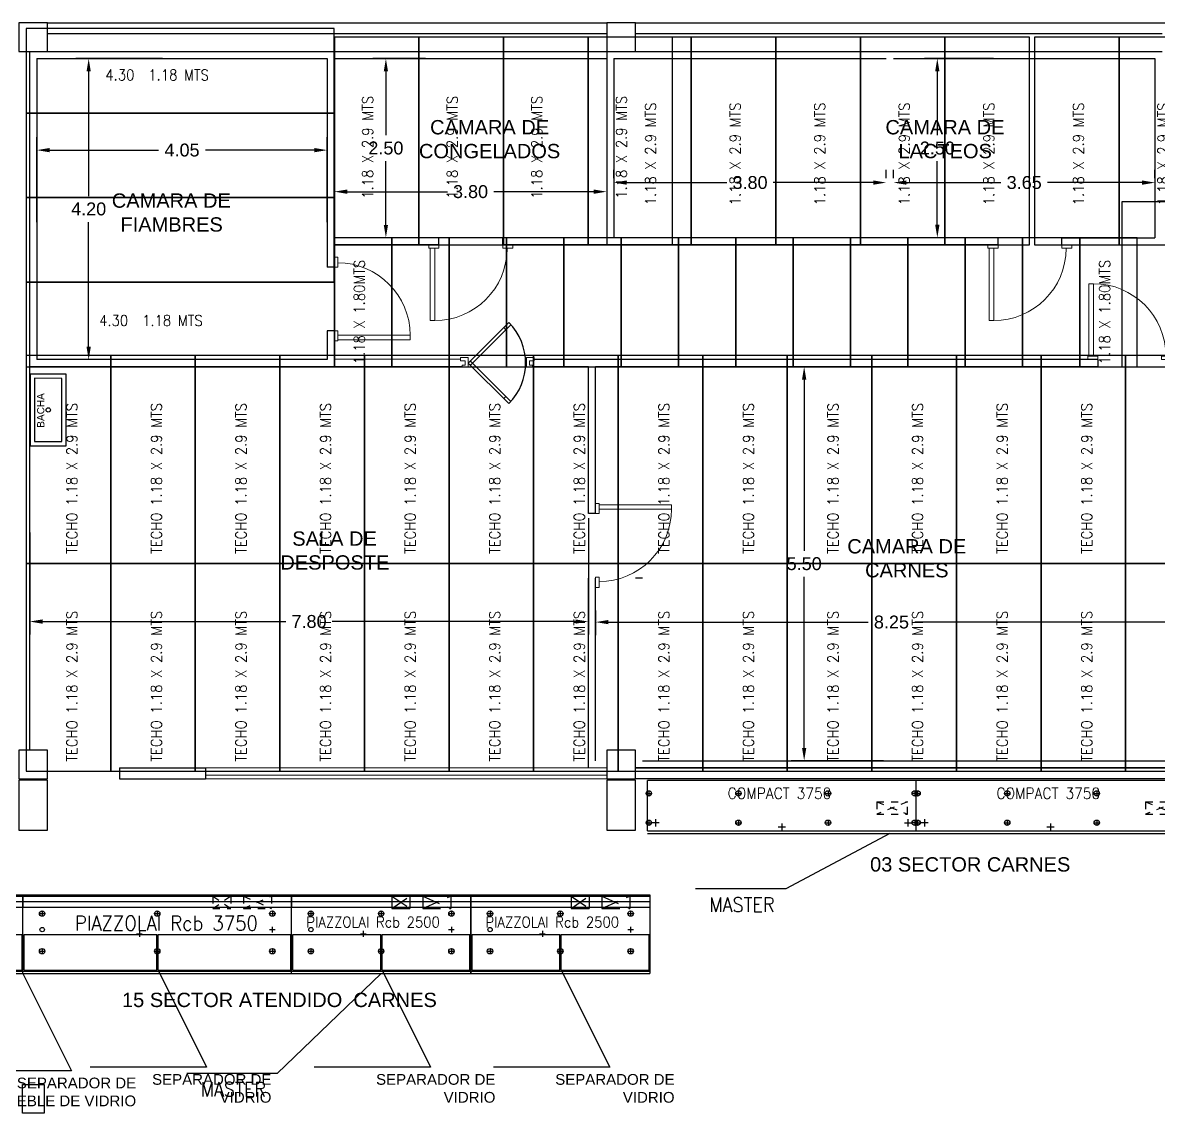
# Model space of a CAD drawing. Header units: millimetres. Extents: x 3075.9 to 3157.7, y 1648.7 to 1706.1.
# Drawn here: x 3110.39 to 3126.24, y 1689.99 to 1705.21 of the extents above; entities that cross this region are included whole.
import ezdxf
from ezdxf.enums import TextEntityAlignment as Align

# ---------------------------------------------------------------- set-up
doc = ezdxf.new("R2010")
doc.units = ezdxf.units.MM
doc.linetypes.add('TRATTEGGIATA', pattern=[0.75, 0.5, -0.25])
doc.linetypes.add('TRATTEGGIATA2', pattern=[0.375, 0.25, -0.125])
for name, color, linetype in [('02', 2, 'Continuous'), ('BANCHI', 3, 'Continuous'), ('CAMARAS DE FRIO', 5, 'Continuous'), ('COSTAN-CAM-NOMENCLATURAS', 7, 'Continuous'), ('COSTAN-EXH-Desagues', 1, 'Continuous'), ('DESAGUE AL PISO', 1, 'Continuous'), ('DESAGUE MAQUINA', 3, 'Continuous'), ('DESAGUE PISO', 7, 'TRATTEGGIATA'), ('ENTRADA DE FRIO', 2, 'Continuous'), ('GABINETE', 1, 'Continuous'), ('GOP', 1, 'Continuous'), ('PATAS', 6, 'Continuous'), ('QUADRO_ELETTRICO', 8, 'Continuous'), ('SCARICHI', 3, 'Continuous'), ('TECHO CONGELADOS', 6, 'Continuous'), ('TECHO RESFRIADOS', 20, 'Continuous'), ('TESTI20', 3, 'Continuous'), ('ZZCOSTAN-CAM-LATERALES', 5, 'Continuous')]:
    doc.layers.add(name, color=color, linetype=linetype)
for name, color, linetype, lineweight in [('Camaras Frias', 5, 'Continuous', 5), ('Carpinteria de aluminio', 4, 'Continuous', 5), ('Estructura HoAo', 7, 'Continuous', 30), ('Muros de ladrillo', 6, 'Continuous', 30), ('Vista', 7, 'Continuous', 0)]:
    doc.layers.add(name, color=color, linetype=linetype, lineweight=lineweight)
doc.layers.add('MUEBLES DE FRIO', color=7, linetype='Continuous', lineweight=9, true_color=0xffffff)
doc.styles.add('ROMANS', font='romans.shx', dxfattribs={"width": 0.9})
doc.styles.add('ROMANS20', font='romans.shx', dxfattribs={"width": 0.9, "height": 0.75})
doc.styles.get("Standard").update_dxf_attribs({"font": 'arial.ttf'})
doc.styles.add('TESTI15', font='romans.shx', dxfattribs={"width": 0.9, "height": 1.5})
doc.dimstyles.get("Standard").update_dxf_attribs({"dimtxt": 0.18, "dimasz": 0.18, "dimexe": 0.18, "dimexo": 0.0625, "dimgap": 0.09, "dimtad": 0, "dimtih": 1, "dimtoh": 1, "dimzin": 0, "dimdsep": 46, "dimtxsty": 'Standard', "dimcen": 0.09, "dimadec": 0, "dimazin": 0, "dimtfac": 1, "dimtofl": 0, "dimtmove": 0, "dimatfit": 3, "dimfxl": 1, "dimtolj": 1, "dimtzin": 0, "dimarcsym": 0})

# ---------------------------------------------------------------- blocks, each defined once
blk = doc.blocks.new('puerta')
at = {"layer": 'Camaras Frias', "extrusion": (1e-16, 0, -1)}
for p, q in [((384.671, -378.187), (384.671, -378.047)), ((384.671, -378.047), (384.719, -378.047)), ((384.719, -378.187), (384.671, -378.187)), ((384.719, -378.047), (384.719, -378.187)), ((384.671, -379.077), (384.671, -379.217)), ((384.719, -379.077), (384.671, -379.077)), ((384.719, -379.217), (384.719, -379.077)), ((384.719, -379.137), (384.719, -379.2)), ((385.729, -379.137), (384.719, -379.137)), ((385.729, -379.2), (385.729, -379.137)), ((384.671, -379.217), (384.719, -379.217)), ((384.719, -379.2), (385.729, -379.2))]:
    blk.add_line(p, q, dxfattribs=at)
blk.add_arc((-384.719, -379.137), 1.01, 90, 180, dxfattribs=at)
blk = doc.blocks.new('BACHA 1000 X 500 MM')
at = {"layer": 'ZZCOSTAN-CAM-LATERALES', "color": 252}
for points in [[(2178.198, 1049.998), (2178.19, 1049.998), (2178.19, 1050.998), (2178.198, 1050.998)], [(2178.198, 1050.998), (2178.196, 1050.998), (2178.196, 1049.998), (2178.198, 1049.998)], [(2178.198, 1050.998), (2178.198, 1049.998), (2178.698, 1049.998), (2178.698, 1050.998)], [(2178.258, 1050.938), (2178.258, 1050.058), (2178.638, 1050.058), (2178.638, 1050.938)]]:
    blk.add_lwpolyline(points, close=True, dxfattribs=at)
blk.add_circle((2178.448, 1050.498), 0.03, dxfattribs=at)
at = {"color": 252, "insert": (2178.293, 1049.235), "char_height": 2.5, "attachment_point": 1, "rotation": 90}
blk.add_mtext_dynamic_manual_height_columns('\\pi1.0144;{\\H0.04x;BACHA}', width=2.5, gutter_width=12.5, heights=[0.246], dxfattribs=at)
blk = doc.blocks.new('*D39')
at = {"layer": 'CAMARAS DE FRIO', "color": 0, "lineweight": -2, "transparency": 16777216}
for p, q in [((3122.403, 1700.413), (3121.118, 1700.413)), ((3121.298, 1700.233), (3121.298, 1697.845)), ((3121.298, 1695.093), (3121.298, 1697.481)), ((3122.403, 1694.913), (3121.118, 1694.913))]:
    blk.add_line(p, q, dxfattribs=at)
at = {"layer": 'CAMARAS DE FRIO', "color": 0, "transparency": 16777216}
for points in [[(3121.268, 1700.233), (3121.328, 1700.233), (3121.298, 1700.413)], [(3121.268, 1695.093), (3121.328, 1695.093), (3121.298, 1694.913)]]:
    blk.add_solid(points, dxfattribs=at)
at = {"layer": 'Defpoints', "color": 0, "transparency": 16777216}
for p in [(3121.298, 1700.413), (3122.465, 1700.413), (3122.466, 1694.913)]:
    blk.add_point(p, dxfattribs=at)
at = {"layer": 'CAMARAS DE FRIO', "color": 0, "transparency": 16777216, "insert": (3121.298, 1697.663), "char_height": 0.18, "attachment_point": 5}
blk.add_mtext('\\A1;5.50', dxfattribs=at)
blk = doc.blocks.new('*D40')
at = {"layer": 'CAMARAS DE FRIO', "color": 0, "lineweight": -2, "transparency": 16777216}
for p, q in [((3118.388, 1697.011), (3118.388, 1696.668)), ((3126.643, 1697.011), (3126.643, 1696.668)), ((3118.568, 1696.848), (3122.191, 1696.848)), ((3126.463, 1696.848), (3122.84, 1696.848))]:
    blk.add_line(p, q, dxfattribs=at)
at = {"layer": 'CAMARAS DE FRIO', "color": 0, "transparency": 16777216}
for points in [[(3118.568, 1696.878), (3118.568, 1696.818), (3118.388, 1696.848)], [(3126.463, 1696.878), (3126.463, 1696.818), (3126.643, 1696.848)]]:
    blk.add_solid(points, dxfattribs=at)
at = {"layer": 'Defpoints', "color": 0, "transparency": 16777216}
for p in [(3118.388, 1697.073), (3126.643, 1697.073), (3126.643, 1696.848)]:
    blk.add_point(p, dxfattribs=at)
at = {"layer": 'CAMARAS DE FRIO', "color": 0, "transparency": 16777216, "insert": (3122.516, 1696.848), "char_height": 0.18, "attachment_point": 5}
blk.add_mtext('\\A1;8.25', dxfattribs=at)
blk = doc.blocks.new('*D41')
at = {"layer": 'CAMARAS DE FRIO', "color": 0, "lineweight": -2, "transparency": 16777216}
for p, q in [((3118.288, 1698.3), (3118.288, 1696.676)), ((3110.493, 1698.101), (3110.493, 1696.676)), ((3110.673, 1696.856), (3114.068, 1696.856)), ((3118.108, 1696.856), (3114.713, 1696.856))]:
    blk.add_line(p, q, dxfattribs=at)
at = {"layer": 'CAMARAS DE FRIO', "color": 0, "transparency": 16777216}
for points in [[(3110.673, 1696.886), (3110.673, 1696.826), (3110.493, 1696.856)], [(3118.108, 1696.886), (3118.108, 1696.826), (3118.288, 1696.856)]]:
    blk.add_solid(points, dxfattribs=at)
at = {"layer": 'Defpoints', "color": 0, "transparency": 16777216}
for p in [(3118.288, 1698.363), (3110.493, 1698.164), (3118.288, 1696.856)]:
    blk.add_point(p, dxfattribs=at)
at = {"layer": 'CAMARAS DE FRIO', "color": 0, "transparency": 16777216, "insert": (3114.39, 1696.856), "char_height": 0.18, "attachment_point": 5}
blk.add_mtext('\\A1;7.80', dxfattribs=at)
blk = doc.blocks.new('*D42')
at = {"layer": 'CAMARAS DE FRIO', "color": 0, "lineweight": -2, "transparency": 16777216}
for p, q in [((3110.592, 1702.428), (3110.592, 1703.615)), ((3114.643, 1702.428), (3114.643, 1703.615)), ((3110.772, 1703.435), (3112.29, 1703.435)), ((3114.463, 1703.435), (3112.946, 1703.435))]:
    blk.add_line(p, q, dxfattribs=at)
at = {"layer": 'CAMARAS DE FRIO', "color": 0, "transparency": 16777216}
for points in [[(3110.772, 1703.465), (3110.772, 1703.405), (3110.592, 1703.435)], [(3114.463, 1703.465), (3114.463, 1703.405), (3114.643, 1703.435)]]:
    blk.add_solid(points, dxfattribs=at)
at = {"layer": 'Defpoints', "color": 0, "transparency": 16777216}
for p in [(3114.643, 1703.435), (3110.592, 1702.365), (3114.643, 1702.366)]:
    blk.add_point(p, dxfattribs=at)
at = {"layer": 'CAMARAS DE FRIO', "color": 0, "transparency": 16777216, "insert": (3112.618, 1703.435), "char_height": 0.18, "attachment_point": 5}
blk.add_mtext('\\A1;4.05', dxfattribs=at)
blk = doc.blocks.new('*D43')
at = {"layer": 'CAMARAS DE FRIO', "color": 0, "lineweight": -2, "transparency": 16777216}
for p, q in [((3112.346, 1704.713), (3111.135, 1704.713)), ((3111.315, 1704.533), (3111.315, 1702.794)), ((3111.315, 1700.692), (3111.315, 1702.431)), ((3112.347, 1700.512), (3111.135, 1700.512))]:
    blk.add_line(p, q, dxfattribs=at)
at = {"layer": 'CAMARAS DE FRIO', "color": 0, "transparency": 16777216}
for points in [[(3111.285, 1704.533), (3111.345, 1704.533), (3111.315, 1704.713)], [(3111.285, 1700.692), (3111.345, 1700.692), (3111.315, 1700.512)]]:
    blk.add_solid(points, dxfattribs=at)
at = {"layer": 'Defpoints', "color": 0, "transparency": 16777216}
for p in [(3112.409, 1704.713), (3111.315, 1700.512), (3112.409, 1700.512)]:
    blk.add_point(p, dxfattribs=at)
at = {"layer": 'CAMARAS DE FRIO', "color": 0, "transparency": 16777216, "insert": (3111.315, 1702.613), "char_height": 0.18, "attachment_point": 5}
blk.add_mtext('\\A1;4.20', dxfattribs=at)
blk = doc.blocks.new('*D44')
at = {"layer": 'CAMARAS DE FRIO', "color": 0, "lineweight": -2, "transparency": 16777216}
for p, q in [((3114.743, 1703.4), (3114.743, 1702.675)), ((3118.543, 1703.35), (3118.543, 1702.675)), ((3114.923, 1702.855), (3116.32, 1702.855)), ((3118.363, 1702.855), (3116.967, 1702.855))]:
    blk.add_line(p, q, dxfattribs=at)
at = {"layer": 'CAMARAS DE FRIO', "color": 0, "transparency": 16777216}
for points in [[(3114.923, 1702.885), (3114.923, 1702.825), (3114.743, 1702.855)], [(3118.363, 1702.885), (3118.363, 1702.825), (3118.543, 1702.855)]]:
    blk.add_solid(points, dxfattribs=at)
at = {"layer": 'Defpoints', "color": 0, "transparency": 16777216}
for p in [(3114.743, 1703.463), (3118.543, 1703.413), (3118.543, 1702.855)]:
    blk.add_point(p, dxfattribs=at)
at = {"layer": 'CAMARAS DE FRIO', "color": 0, "transparency": 16777216, "insert": (3116.643, 1702.855), "char_height": 0.18, "attachment_point": 5}
blk.add_mtext('\\A1;3.80', dxfattribs=at)
blk = doc.blocks.new('*D45')
at = {"layer": 'CAMARAS DE FRIO', "color": 0, "lineweight": -2, "transparency": 16777216}
for p, q in [((3116.015, 1704.713), (3115.282, 1704.713)), ((3115.462, 1704.533), (3115.462, 1703.645)), ((3115.462, 1702.392), (3115.462, 1703.281)), ((3116.015, 1702.212), (3115.282, 1702.212))]:
    blk.add_line(p, q, dxfattribs=at)
at = {"layer": 'CAMARAS DE FRIO', "color": 0, "transparency": 16777216}
for points in [[(3115.432, 1704.533), (3115.492, 1704.533), (3115.462, 1704.713)], [(3115.432, 1702.392), (3115.492, 1702.392), (3115.462, 1702.212)]]:
    blk.add_solid(points, dxfattribs=at)
at = {"layer": 'Defpoints', "color": 0, "transparency": 16777216}
for p in [(3115.462, 1704.713), (3116.078, 1704.713), (3116.078, 1702.212)]:
    blk.add_point(p, dxfattribs=at)
at = {"layer": 'CAMARAS DE FRIO', "color": 0, "transparency": 16777216, "insert": (3115.462, 1703.463), "char_height": 0.18, "attachment_point": 5}
blk.add_mtext('\\A1;2.50', dxfattribs=at)
blk = doc.blocks.new('*D46')
at = {"layer": 'CAMARAS DE FRIO', "color": 0, "lineweight": -2, "transparency": 16777216}
for p, q in [((3118.643, 1703.044), (3118.643, 1703.162)), ((3122.443, 1703.044), (3122.443, 1703.162)), ((3118.823, 1702.982), (3120.22, 1702.982)), ((3122.263, 1702.982), (3120.867, 1702.982))]:
    blk.add_line(p, q, dxfattribs=at)
at = {"layer": 'CAMARAS DE FRIO', "color": 0, "transparency": 16777216}
for points in [[(3118.823, 1703.012), (3118.823, 1702.952), (3118.643, 1702.982)], [(3122.263, 1703.012), (3122.263, 1702.952), (3122.443, 1702.982)]]:
    blk.add_solid(points, dxfattribs=at)
at = {"layer": 'Defpoints', "color": 0, "transparency": 16777216}
for p in [(3118.643, 1702.981), (3122.443, 1702.982), (3122.443, 1702.982)]:
    blk.add_point(p, dxfattribs=at)
at = {"layer": 'CAMARAS DE FRIO', "color": 0, "transparency": 16777216, "insert": (3120.543, 1702.982), "char_height": 0.18, "attachment_point": 5}
blk.add_mtext('\\A1;3.80', dxfattribs=at)
blk = doc.blocks.new('*D38')
at = {"layer": 'CAMARAS DE FRIO', "color": 0, "lineweight": -2, "transparency": 16777216}
for p, q in [((3122.543, 1703.044), (3122.543, 1703.162)), ((3126.193, 1703.044), (3126.193, 1703.162)), ((3122.723, 1702.982), (3124.044, 1702.982)), ((3126.013, 1702.982), (3124.693, 1702.982))]:
    blk.add_line(p, q, dxfattribs=at)
at = {"layer": 'CAMARAS DE FRIO', "color": 0, "transparency": 16777216}
for points in [[(3122.723, 1703.012), (3122.723, 1702.952), (3122.543, 1702.982)], [(3126.013, 1703.012), (3126.013, 1702.952), (3126.193, 1702.982)]]:
    blk.add_solid(points, dxfattribs=at)
at = {"layer": 'Defpoints', "color": 0, "transparency": 16777216}
for p in [(3122.543, 1702.982), (3126.193, 1702.982), (3126.193, 1702.982)]:
    blk.add_point(p, dxfattribs=at)
at = {"layer": 'CAMARAS DE FRIO', "color": 0, "transparency": 16777216, "insert": (3124.368, 1702.982), "char_height": 0.18, "attachment_point": 5}
blk.add_mtext('\\A1;3.65', dxfattribs=at)
blk = doc.blocks.new('*D47')
at = {"layer": 'CAMARAS DE FRIO', "color": 0, "lineweight": -2, "transparency": 16777216}
for p, q in [((3123.941, 1704.713), (3122.976, 1704.713)), ((3123.156, 1704.533), (3123.156, 1703.645)), ((3123.156, 1702.393), (3123.156, 1703.281)), ((3123.941, 1702.213), (3122.976, 1702.213))]:
    blk.add_line(p, q, dxfattribs=at)
at = {"layer": 'CAMARAS DE FRIO', "color": 0, "transparency": 16777216}
for points in [[(3123.126, 1704.533), (3123.186, 1704.533), (3123.156, 1704.713)], [(3123.126, 1702.393), (3123.186, 1702.393), (3123.156, 1702.213)]]:
    blk.add_solid(points, dxfattribs=at)
at = {"layer": 'Defpoints', "color": 0, "transparency": 16777216}
for p in [(3123.156, 1704.713), (3124.003, 1704.713), (3124.003, 1702.213)]:
    blk.add_point(p, dxfattribs=at)
at = {"layer": 'CAMARAS DE FRIO', "color": 0, "transparency": 16777216, "insert": (3123.156, 1703.463), "char_height": 0.18, "attachment_point": 5}
blk.add_mtext('\\A1;2.50', dxfattribs=at)
blk = doc.blocks.new('VAI VEN SIMPLE')
at = {"layer": 'CAMARAS DE FRIO'}
blk.add_arc((2258.377, 1490.846), 0.8, 135, 225, dxfattribs=at)
at = {"layer": 'Camaras Frias', "ltscale": 0.8}
for p, q in [((2258.348, 1490.818), (2257.783, 1491.383)), ((2257.811, 1491.412), (2258.377, 1490.846)), ((2257.853, 1491.313), (2257.882, 1491.341)), ((2257.456, 1490.816), (2257.521, 1490.816)), ((2257.456, 1490.768), (2257.456, 1490.816)), ((2257.481, 1490.899), (2257.566, 1490.899)), ((2257.481, 1490.876), (2257.481, 1490.899)), ((2257.521, 1490.876), (2257.481, 1490.876)), ((2257.521, 1490.816), (2257.521, 1490.876)), ((2257.566, 1490.899), (2257.566, 1490.768)), ((2257.783, 1490.31), (2258.348, 1490.875)), ((2258.377, 1490.846), (2257.811, 1490.281)), ((2258.348, 1490.875), (2258.377, 1490.846)), ((2258.377, 1490.846), (2258.348, 1490.818)), ((2258.462, 1490.899), (2258.377, 1490.899)), ((2258.377, 1490.899), (2258.377, 1490.768)), ((2258.422, 1490.816), (2258.422, 1490.876)), ((2258.422, 1490.876), (2258.462, 1490.876)), ((2258.487, 1490.816), (2258.422, 1490.816)), ((2258.462, 1490.876), (2258.462, 1490.899)), ((2258.487, 1490.768), (2258.487, 1490.816)), ((2257.566, 1490.768), (2257.456, 1490.768)), ((2258.377, 1490.768), (2258.487, 1490.768)), ((2257.882, 1490.351), (2257.853, 1490.38))]:
    blk.add_line(p, q, dxfattribs=at)
at = {"layer": 'Camaras Frias'}
for p, q in [((2257.566, 1490.816), (2257.566, 1490.876)), ((2258.377, 1490.816), (2258.377, 1490.876))]:
    blk.add_line(p, q, dxfattribs=at)
blk = doc.blocks.new('POSICION DE DESAGUE')
for p, q in [((-40, 0), (40, 0)), ((0, 40), (0, -40))]:
    blk.add_line(p, q)
blk = doc.blocks.new('PIAZZOLA_RCB_375')
at = {"layer": 'BANCHI'}
for p, q in [((-1520, -1271), (2230, -1271)), ((-1520, -1291), (-1520, -1271)), ((-1520, -1365), (2230, -1365)), ((-1520, -1445), (2230, -1445)), ((-1502, -2321), (-1502, -1825)), ((-1502, -1825), (349, -1825)), ((349, -2321), (349, -1825)), ((367, -2321), (367, -1825)), ((367, -1825), (2218, -1825)), ((2218, -2321), (2218, -1825)), ((-1520, -2339), (2230, -2339)), ((-1502, -2321), (349, -2321)), ((367, -2321), (2218, -2321))]:
    blk.add_line(p, q, dxfattribs=at)
at = {"layer": 'COSTAN-EXH-Desagues'}
for p, q in [((-1520, -1291), (-1520, -1365)), ((-1520, -1365), (-1520, -1439)), ((-1520, -2371), (2230, -2371)), ((-1520, -2371), (-1345, -2371))]:
    blk.add_line(p, q, dxfattribs=at)
at = {"layer": 'ENTRADA DE FRIO'}
blk.add_circle((-1250, -1757), 31, dxfattribs=at)
at = {"layer": 'GOP'}
for p, q in [((-1520, -2371), (-1520, -1291)), ((-1520, -1291), (2230, -1291))]:
    blk.add_line(p, q, dxfattribs=at)
at = {"layer": 'PATAS'}
for p, q in [((-1289, -1534), (-1214, -1534)), ((-1251, -1496), (-1251, -1572)), ((317, -1534), (392, -1534)), ((355, -1496), (355, -1572)), ((1923, -1534), (1998, -1534)), ((1961, -1496), (1961, -1572)), ((-1289, -2059), (-1214, -2059)), ((-1251, -2021), (-1251, -2097)), ((317, -2059), (392, -2059)), ((355, -2021), (355, -2097)), ((1923, -2059), (1998, -2059)), ((1961, -2021), (1961, -2097))]:
    blk.add_line(p, q, dxfattribs=at)
for centre in [(-1251, -1534), (355, -1534), (1961, -1534), (-1251, -2059), (355, -2059), (1961, -2059)]:
    blk.add_circle(centre, 37.6, dxfattribs=at)
at = {"layer": 'QUADRO_ELETTRICO', "linetype": 'TRATTEGGIATA2'}
for p, q in [((1130, -1291), (1380, -1291)), ((1130, -1291), (1130, -1461)), ((1130, -1461), (1380, -1291)), ((1130, -1291), (1380, -1461)), ((1380, -1291), (1380, -1461)), ((1560, -1291), (1950, -1291)), ((1560, -1291), (1560, -1461)), ((1560, -1461), (1950, -1291)), ((1560, -1291), (1950, -1461)), ((1950, -1291), (1950, -1461)), ((1130, -1461), (1380, -1461)), ((1560, -1461), (1950, -1461))]:
    blk.add_line(p, q, dxfattribs=at)
at = {"layer": 'DESAGUE AL PISO'}
blk.add_blockref('POSICION DE DESAGUE', (1960, -1757), dxfattribs=at)
at = {"layer": 'SCARICHI'}
blk.add_blockref('POSICION DE DESAGUE', (105, -1816), dxfattribs=at)
at = {"layer": 'TESTI20', "style": 'ROMANS20', "width": 0.9}
blk.add_text('PIAZZOLAI Rcb 3750', height=205.51, dxfattribs=at).set_placement((482, -1668), align=Align.MIDDLE_CENTER)
blk = doc.blocks.new('piazzola 2500')
at = {"layer": 'BANCHI'}
for p, q in [((3106.119, 1711.509), (3108.619, 1711.509)), ((3106.119, 1711.489), (3106.119, 1711.509)), ((3106.119, 1711.415), (3108.619, 1711.415)), ((3106.119, 1711.335), (3108.619, 1711.335)), ((3106.137, 1710.459), (3106.137, 1710.955)), ((3106.137, 1710.955), (3107.363, 1710.955)), ((3107.363, 1710.459), (3107.363, 1710.955)), ((3107.381, 1710.459), (3107.381, 1710.955)), ((3107.381, 1710.955), (3108.607, 1710.955)), ((3108.607, 1710.459), (3108.607, 1710.955)), ((3106.119, 1710.441), (3108.619, 1710.441)), ((3106.137, 1710.459), (3107.363, 1710.459)), ((3107.381, 1710.459), (3108.607, 1710.459))]:
    blk.add_line(p, q, dxfattribs=at)
at = {"layer": 'COSTAN-CAM-NOMENCLATURAS', "color": 3}
blk.add_line((3108.619, 1711.509), (3108.619, 1711.489), dxfattribs=at)
at = {"layer": 'COSTAN-CAM-NOMENCLATURAS', "color": 1}
blk.add_line((3108.619, 1711.489), (3108.619, 1710.409), dxfattribs=at)
at = {"layer": 'COSTAN-EXH-Desagues'}
for p, q in [((3106.119, 1711.489), (3106.119, 1711.415)), ((3106.119, 1711.415), (3106.119, 1711.341)), ((3106.119, 1710.409), (3108.619, 1710.409))]:
    blk.add_line(p, q, dxfattribs=at)
at = {"layer": 'ENTRADA DE FRIO'}
blk.add_circle((3106.389, 1711.023), 0.031, dxfattribs=at)
at = {"layer": 'GOP'}
for p, q in [((3106.119, 1710.409), (3106.119, 1711.489)), ((3106.119, 1711.489), (3108.619, 1711.489))]:
    blk.add_line(p, q, dxfattribs=at)
at = {"layer": 'PATAS'}
for p, q in [((3106.351, 1711.246), (3106.426, 1711.246)), ((3106.388, 1711.284), (3106.388, 1711.209)), ((3107.332, 1711.246), (3107.407, 1711.246)), ((3107.369, 1711.284), (3107.369, 1711.209)), ((3108.313, 1711.246), (3108.388, 1711.246)), ((3108.35, 1711.284), (3108.35, 1711.209)), ((3106.351, 1710.721), (3106.426, 1710.721)), ((3106.388, 1710.759), (3106.388, 1710.684)), ((3107.332, 1710.721), (3107.407, 1710.721)), ((3107.369, 1710.759), (3107.369, 1710.684)), ((3108.313, 1710.721), (3108.388, 1710.721)), ((3108.35, 1710.759), (3108.35, 1710.684))]:
    blk.add_line(p, q, dxfattribs=at)
for centre in [(3106.388, 1711.246), (3107.369, 1711.246), (3108.35, 1711.246), (3106.388, 1710.721), (3107.369, 1710.721), (3108.35, 1710.721)]:
    blk.add_circle(centre, 0.0376, dxfattribs=at)
at = {"layer": 'QUADRO_ELETTRICO', "linetype": 'TRATTEGGIATA2'}
for p, q in [((3107.519, 1711.489), (3107.769, 1711.489)), ((3107.519, 1711.489), (3107.519, 1711.319)), ((3107.519, 1711.319), (3107.769, 1711.489)), ((3107.519, 1711.489), (3107.769, 1711.319)), ((3107.769, 1711.489), (3107.769, 1711.319)), ((3107.949, 1711.489), (3108.339, 1711.489)), ((3107.949, 1711.489), (3107.949, 1711.319)), ((3107.949, 1711.319), (3108.339, 1711.489)), ((3107.949, 1711.489), (3108.339, 1711.319)), ((3108.339, 1711.489), (3108.339, 1711.319)), ((3107.519, 1711.319), (3107.769, 1711.319)), ((3107.949, 1711.319), (3108.339, 1711.319))]:
    blk.add_line(p, q, dxfattribs=at)
at = {"layer": 'DESAGUE AL PISO', "xscale": 0.001, "yscale": 0.001, "zscale": 0.001}
blk.add_blockref('POSICION DE DESAGUE', (3108.349, 1711.023), dxfattribs=at)
at = {"layer": 'SCARICHI', "xscale": 0.001, "yscale": 0.001, "zscale": 0.001}
blk.add_blockref('POSICION DE DESAGUE', (3107.119, 1710.964), dxfattribs=at)
at = {"layer": 'COSTAN-CAM-NOMENCLATURAS', "color": 1, "insert": (3106.325, 1711.202), "char_height": 0.15, "attachment_point": 1, "style": 'ROMANS20'}
blk.add_mtext_dynamic_manual_height_columns('{\\C3;PIAZZOLAI Rcb 2500}', width=2.42509, gutter_width=3.75, heights=[0], dxfattribs=at)
blk = doc.blocks.new('LI_TL1_C_375')
at = {"layer": 'DESAGUE MAQUINA'}
for p, q in [((165, -590), (65, -590)), ((115, -540), (115, -640)), ((3585, -590), (3685, -590)), ((3635, -540), (3635, -640))]:
    blk.add_line(p, q, dxfattribs=at)
at = {"layer": 'DESAGUE PISO'}
for p, q in [((1875, -600), (1875, -700)), ((1925, -650), (1825, -650))]:
    blk.add_line(p, q, dxfattribs=at)
at = {"layer": 'GABINETE'}
for p, q in [((3750, 0), (0, 0)), ((0, -705), (0, 0)), ((0, -705), (3750, -705))]:
    blk.add_line(p, q, dxfattribs=at)
at = {"layer": 'GABINETE', "color": 3, "linetype": 'ByBlock'}
blk.add_line((0, -740), (3750, -740), dxfattribs=at)
at = {"layer": 'PATAS'}
for p, q in [((20, -142), (20, -218)), ((1270, -142), (1270, -218)), ((2520, -142), (2520, -218)), ((3730, -142), (3730, -218)), ((-18, -180), (58, -180)), ((1232, -180), (1308, -180)), ((2482, -180), (2558, -180)), ((3768, -180), (3692, -180)), ((-18, -590), (58, -590)), ((20, -552), (20, -628)), ((1232, -590), (1308, -590)), ((1270, -552), (1270, -628)), ((2482, -590), (2558, -590)), ((2520, -552), (2520, -628)), ((3768, -590), (3692, -590)), ((3730, -552), (3730, -628))]:
    blk.add_line(p, q, dxfattribs=at)
for centre in [(20, -180), (1270, -180), (2520, -180), (3730, -180), (20, -590), (1270, -590), (2520, -590), (3730, -590)]:
    blk.add_circle(centre, 37.6, dxfattribs=at)
at = {"layer": 'QUADRO_ELETTRICO', "linetype": 'TRATTEGGIATA2'}
for p, q in [((3200, -300), (3630, -300)), ((3200, -300), (3630, -470)), ((3630, -300), (3200, -470)), ((3200, -300), (3200, -470)), ((3630, -470), (3630, -300)), ((3200, -470), (3630, -470))]:
    blk.add_line(p, q, dxfattribs=at)
at = {"layer": 'TESTI20', "style": 'TESTI15', "width": 0.9}
blk.add_text('COMPACT 3750', height=157.1, dxfattribs=at).set_placement((1843, -179), align=Align.MIDDLE)
blk = doc.blocks.new('TECHO PASILLO')
at = {"layer": 'TECHO RESFRIADOS'}
blk.add_lwpolyline([(3114.744, 1700.412), (3115.543, 1700.412), (3115.543, 1702.212), (3114.743, 1702.212)], close=True, dxfattribs=at)
at = {"insert": (3115.016, 1700.447), "char_height": 0.15, "attachment_point": 1, "rotation": 90, "style": 'ROMANS20'}
blk.add_mtext_dynamic_manual_height_columns('1.18 X 1.80MTS', width=2.56391, gutter_width=3.75, heights=[0], dxfattribs=at)
blk = doc.blocks.new('TECHO')
at = {"layer": 'TECHO RESFRIADOS'}
blk.add_lwpolyline([(3095.38, 1701.63), (3096.56, 1701.63), (3096.56, 1704.53), (3095.38, 1704.53)], close=True, dxfattribs=at)
at = {"insert": (3095.943, 1701.762), "char_height": 0.15, "attachment_point": 1, "rotation": 90, "style": 'ROMANS20'}
blk.add_mtext_dynamic_manual_height_columns('TECHO 1.18 X 2.9 MTS', width=2.5186, gutter_width=3.75, heights=[0], dxfattribs=at)
blk = doc.blocks.new('TECHO 2.75')
at = {"layer": 'TECHO RESFRIADOS'}
blk.add_lwpolyline([(3123.738, 1712.599), (3123.738, 1709.699), (3124.918, 1709.699), (3124.918, 1712.599)], close=True, dxfattribs=at)
at = {"layer": 'TECHO RESFRIADOS', "insert": (3124.275, 1710.251), "char_height": 0.15, "attachment_point": 1, "rotation": 90, "style": 'ROMANS20'}
blk.add_mtext_dynamic_manual_height_columns('1.18 X 2.9 MTS', width=2.56391, gutter_width=3.75, heights=[0], dxfattribs=at)
blk = doc.blocks.new('CONGELADOS TECHO 2.9')
at = {"layer": 'TECHO CONGELADOS'}
blk.add_lwpolyline([(3114.909, 1706.086), (3116.089, 1706.086), (3116.089, 1708.986), (3114.909, 1708.986)], close=True, dxfattribs=at)
at = {"layer": 'TECHO CONGELADOS', "insert": (3115.299, 1706.731), "char_height": 0.15, "attachment_point": 1, "rotation": 90, "style": 'ROMANS20'}
blk.add_mtext_dynamic_manual_height_columns('1.18 X 2.9 MTS', width=2.56391, gutter_width=3.75, heights=[0], dxfattribs=at)

msp = doc.modelspace()

# ---------------------------------------------------------------- linework, layer by layer
at = {"layer": 'CAMARAS DE FRIO'}
for p, q in [((3110.592, 1704.713), (3114.643, 1704.713)), ((3110.592, 1704.713), (3110.592, 1700.512)), ((3110.743, 1704.813), (3118.543, 1704.813)), ((3114.643, 1704.713), (3114.643, 1701.802)), ((3114.743, 1704.713), (3114.743, 1702.212)), ((3114.743, 1704.713), (3118.543, 1704.713)), ((3118.543, 1704.713), (3118.543, 1702.112)), ((3118.643, 1704.713), (3118.643, 1702.212)), ((3118.643, 1704.713), (3122.443, 1704.713)), ((3118.943, 1704.813), (3126.293, 1704.813)), ((3122.543, 1704.713), (3126.193, 1704.713)), ((3126.193, 1704.713), (3126.193, 1702.213)), ((3116.203, 1702.212), (3114.743, 1702.212)), ((3116.203, 1702.112), (3116.203, 1702.212)), ((3118.543, 1702.212), (3117.093, 1702.212)), ((3117.093, 1702.112), (3117.093, 1702.212)), ((3120.103, 1702.213), (3118.643, 1702.212)), ((3122.543, 1702.213), (3120.103, 1702.213)), ((3124.003, 1702.213), (3122.543, 1702.213)), ((3124.003, 1702.113), (3124.003, 1702.213)), ((3124.893, 1702.113), (3124.893, 1702.213)), ((3124.893, 1702.213), (3126.193, 1702.213)), ((3116.203, 1702.112), (3114.743, 1702.112)), ((3114.743, 1702.112), (3114.743, 1701.802)), ((3120.103, 1702.113), (3117.093, 1702.112)), ((3124.003, 1702.113), (3120.103, 1702.113)), ((3124.893, 1702.113), (3126.293, 1702.113)), ((3114.743, 1701.802), (3114.643, 1701.802)), ((3114.744, 1700.912), (3114.644, 1700.912)), ((3114.644, 1700.912), (3114.644, 1700.512)), ((3114.743, 1700.912), (3114.744, 1700.512)), ((3116.528, 1700.412), (3110.492, 1700.412)), ((3114.644, 1700.512), (3110.592, 1700.512)), ((3116.503, 1700.517), (3114.744, 1700.512)), ((3118.288, 1700.412), (3117.508, 1700.412)), ((3125.395, 1700.513), (3117.533, 1700.513)), ((3118.288, 1698.363), (3118.288, 1700.412)), ((3125.395, 1700.413), (3118.388, 1700.412)), ((3118.388, 1698.363), (3118.388, 1700.412)), ((3125.395, 1700.513), (3125.395, 1700.413)), ((3118.388, 1698.363), (3118.288, 1698.363)), ((3118.288, 1694.813), (3118.288, 1697.463)), ((3118.388, 1694.913), (3118.388, 1697.463)), ((3119.043, 1697.463), (3118.943, 1697.463)), ((3119.043, 1694.913), (3126.643, 1694.913)), ((3118.943, 1694.813), (3126.743, 1694.813)), ((3110.397, 1691.943), (3111.074, 1690.586)), ((3112.284, 1691.993), (3112.961, 1690.636)), ((3115.409, 1691.993), (3116.086, 1690.636)), ((3117.909, 1691.993), (3118.586, 1690.636)), ((3111.074, 1690.586), (3109.45, 1690.586)), ((3112.961, 1690.636), (3111.337, 1690.636)), ((3116.086, 1690.636), (3114.462, 1690.636)), ((3118.586, 1690.636), (3116.962, 1690.636))]:
    msp.add_line(p, q, dxfattribs=at)
at = {"layer": 'CAMARAS DE FRIO', "color": 1}
for p, q in [((3122.494, 1693.898), (3121.042, 1693.126)), ((3121.042, 1693.126), (3119.784, 1693.126)), ((3115.397, 1691.943), (3113.945, 1690.548)), ((3113.945, 1690.548), (3112.687, 1690.548))]:
    msp.add_line(p, q, dxfattribs=at)
at = {"layer": 'Carpinteria de aluminio'}
for p, q in [((3112.943, 1694.763), (3118.543, 1694.763)), ((3112.943, 1694.713), (3118.543, 1694.713))]:
    msp.add_line(p, q, dxfattribs=at)
at = {"layer": 'Estructura HoAo'}
for points in [[(3110.343, 1705.213), (3110.343, 1704.813), (3110.743, 1704.813), (3110.743, 1705.213)], [(3118.543, 1705.213), (3118.543, 1704.813), (3118.943, 1704.813), (3118.943, 1705.213)], [(3110.343, 1695.063), (3110.343, 1694.663), (3110.743, 1694.663), (3110.743, 1695.063)], [(3118.543, 1695.063), (3118.543, 1694.663), (3118.943, 1694.663), (3118.943, 1695.063)], [(3110.343, 1694.643), (3110.343, 1693.943), (3110.743, 1693.943), (3110.743, 1694.643)], [(3118.543, 1694.643), (3118.543, 1693.943), (3118.943, 1693.943), (3118.943, 1694.643)], [(3110.393, 1690.393), (3110.693, 1690.393), (3110.693, 1689.993), (3110.393, 1689.993)]]:
    msp.add_lwpolyline(points, close=True, dxfattribs=at)
at = {"layer": 'Muros de ladrillo'}
for p, q in [((3110.743, 1705.213), (3118.543, 1705.213)), ((3118.943, 1705.213), (3126.743, 1705.213)), ((3110.743, 1705.063), (3118.543, 1705.063)), ((3118.943, 1705.063), (3126.293, 1705.063)), ((3110.493, 1695.063), (3110.492, 1704.813)), ((3111.743, 1694.813), (3112.943, 1694.813)), ((3111.743, 1694.813), (3111.743, 1694.663)), ((3112.943, 1694.813), (3112.943, 1694.663)), ((3126.743, 1694.813), (3118.943, 1694.813)), ((3111.743, 1694.663), (3112.943, 1694.663)), ((3126.743, 1694.663), (3118.943, 1694.663))]:
    msp.add_line(p, q, dxfattribs=at)
at = {"layer": 'Muros de ladrillo', "lineweight": 15}
for p, q in [((3112.943, 1694.813), (3118.543, 1694.813)), ((3112.943, 1694.663), (3118.543, 1694.663))]:
    msp.add_line(p, q, dxfattribs=at)
at = {"layer": 'TECHO RESFRIADOS'}
for points in [[(3110.442, 1703.952), (3114.742, 1703.952), (3114.742, 1705.132), (3110.442, 1705.132)], [(3110.442, 1702.772), (3114.742, 1702.772), (3114.742, 1703.952), (3110.442, 1703.952)], [(3110.442, 1701.592), (3114.742, 1701.592), (3114.742, 1702.772), (3110.442, 1702.772)], [(3125.732, 1702.713), (3125.732, 1700.413), (3126.912, 1700.413), (3126.912, 1702.713)], [(3115.544, 1700.412), (3116.343, 1700.412), (3116.343, 1702.212), (3115.543, 1702.212)], [(3116.344, 1700.412), (3117.143, 1700.412), (3117.143, 1702.212), (3116.343, 1702.212)], [(3117.144, 1700.412), (3117.943, 1700.412), (3117.943, 1702.212), (3117.143, 1702.212)], [(3117.944, 1700.412), (3118.743, 1700.412), (3118.743, 1702.212), (3117.943, 1702.212)], [(3118.744, 1700.412), (3119.543, 1700.412), (3119.543, 1702.212), (3118.743, 1702.212)], [(3119.543, 1700.413), (3120.343, 1700.413), (3120.343, 1702.212), (3119.543, 1702.212)], [(3120.343, 1700.413), (3121.143, 1700.413), (3121.143, 1702.212), (3120.343, 1702.212)], [(3121.143, 1700.413), (3121.943, 1700.413), (3121.943, 1702.212), (3121.143, 1702.212)], [(3121.943, 1700.413), (3122.743, 1700.413), (3122.743, 1702.212), (3121.943, 1702.212)], [(3122.743, 1700.413), (3123.543, 1700.413), (3123.543, 1702.212), (3122.743, 1702.212)], [(3123.543, 1700.413), (3124.343, 1700.413), (3124.343, 1702.212), (3123.543, 1702.212)], [(3124.343, 1700.412), (3125.143, 1700.412), (3125.143, 1702.212), (3124.343, 1702.212)], [(3125.143, 1700.412), (3125.943, 1700.412), (3125.943, 1702.212), (3125.143, 1702.212)], [(3110.444, 1700.412), (3114.744, 1700.412), (3114.744, 1701.592), (3110.444, 1701.592)]]:
    msp.add_lwpolyline(points, close=True, dxfattribs=at)

# ---------------------------------------------------------------- block references
at = {"layer": 'CAMARAS DE FRIO', "rotation": 270}
for p in [(3495.28, 2086.784), (3503.08, 2086.784)]:
    msp.add_blockref('puerta', p, dxfattribs=at)
at = {"layer": 'CAMARAS DE FRIO'}
msp.add_blockref('puerta', (2730.072, 2079.989), dxfattribs=at)
at = {"layer": 'CAMARAS DE FRIO', "xscale": -1}
for p, rotation in [((3504.472, 1315.842), 270), ((2733.717, 1319.286), 180)]:
    msp.add_blockref('puerta', p, dxfattribs=dict(at, rotation=rotation))
at = {"layer": 'CAMARAS DE FRIO', "color": 3, "rotation": 180}
msp.add_blockref('VAI VEN SIMPLE', (5374.989, 3191.309), dxfattribs=at)
at = {"layer": 'COSTAN-CAM-NOMENCLATURAS', "xscale": 0.001, "yscale": 0.001, "zscale": 0.001}
for name, p in [('LI_TL1_C_375', (3119.111, 1694.638)), ('LI_TL1_C_375', (3122.861, 1694.638)), ('PIAZZOLA_RCB_375', (3108.167, 1694.314)), ('PIAZZOLA_RCB_375', (3111.917, 1694.314))]:
    msp.add_blockref(name, p, dxfattribs=at)
at = {"layer": 'COSTAN-CAM-NOMENCLATURAS', "color": 1}
for p in [(8.027, -18.466), (10.527, -18.466)]:
    msp.add_blockref('piazzola 2500', p, dxfattribs=at)
at = {"layer": 'TECHO CONGELADOS'}
for p in [(-0.166, -3.974), (1.014, -3.974), (2.194, -3.974), (3.374, -3.974)]:
    msp.add_blockref('CONGELADOS TECHO 2.9', p, dxfattribs=at)
at = {"layer": 'TECHO RESFRIADOS'}
for name, p in [('TECHO 2.75', (-5.195, -7.586)), ('TECHO 2.75', (-4.015, -7.586)), ('TECHO 2.75', (-2.835, -7.586)), ('TECHO 2.75', (-1.655, -7.586)), ('TECHO 2.75', (-0.475, -7.586)), ('TECHO 2.75', (0.775, -7.586)), ('TECHO 2.75', (1.955, -7.586)), ('TECHO PASILLO', (0, 0)), ('TECHO PASILLO', (10.4, 0)), ('TECHO', (15.063, -3.962)), ('TECHO', (16.243, -3.962)), ('TECHO', (17.423, -3.962)), ('TECHO', (18.603, -3.962)), ('TECHO', (19.783, -3.962)), ('TECHO', (20.963, -3.962)), ('TECHO', (22.143, -3.962)), ('TECHO', (23.323, -3.962)), ('TECHO', (24.503, -3.962)), ('TECHO', (25.683, -3.962)), ('TECHO', (26.863, -3.962)), ('TECHO', (28.043, -3.962)), ('TECHO', (29.223, -3.962)), ('TECHO', (30.403, -3.962)), ('TECHO', (15.063, -6.862)), ('TECHO', (16.243, -6.862)), ('TECHO', (17.423, -6.862)), ('TECHO', (18.603, -6.862)), ('TECHO', (19.783, -6.862)), ('TECHO', (20.963, -6.862)), ('TECHO', (22.143, -6.862)), ('TECHO', (23.323, -6.862)), ('TECHO', (24.503, -6.862)), ('TECHO', (25.683, -6.862)), ('TECHO', (26.863, -6.862)), ('TECHO', (28.043, -6.862)), ('TECHO', (29.223, -6.862)), ('TECHO', (30.403, -6.862))]:
    msp.add_blockref(name, p, dxfattribs=at)
at = {"layer": 'ZZCOSTAN-CAM-LATERALES', "color": 6, "rotation": 359.9940613998008}
msp.add_blockref('BACHA 1000 X 500 MM', (932.194, 649.538), dxfattribs=at)

# ---------------------------------------------------------------- texts
at = {"layer": '02', "attachment_point": 9}
for s, insert, char_height, width in [('03 SECTOR CARNES', (3125.012, 1693.364), 0.2, 6.19407), ('15 SECTOR ATENDIDO  CARNES', (3116.173, 1691.473), 0.2, 6.19407), ('{\\C5;SEPARADOR DE \\PMUEBLE DE VIDRIO}', (3111.978, 1690.089), 0.15, 4.51003), ('{\\C5;SEPARADOR DE \\PVIDRIO}', (3113.865, 1690.139), 0.15, 4.51003), ('{\\C5;SEPARADOR DE \\PVIDRIO}', (3116.99, 1690.139), 0.15, 4.51003), ('{\\C5;SEPARADOR DE \\PVIDRIO}', (3119.49, 1690.139), 0.15, 4.51003)]:
    msp.add_mtext(s, dxfattribs=dict(at, insert=insert, char_height=char_height, width=width))
at = {"layer": 'MUEBLES DE FRIO', "color": 1, "lineweight": 9, "char_height": 0.2, "width": 7.40987, "attachment_point": 2, "style": 'ROMANS'}
for insert in [(3120.43, 1693.006, -0.019), (3113.333, 1690.428, -0.019)]:
    msp.add_mtext('MASTER', dxfattribs=dict(at, insert=insert))
at = {"layer": 'TECHO RESFRIADOS', "char_height": 0.15, "attachment_point": 1, "style": 'ROMANS20'}
for insert in [(3111.548, 1704.559), (3111.461, 1701.132)]:
    msp.add_mtext_dynamic_manual_height_columns('4.30^I1.18 MTS', width=3.30319, gutter_width=3.75, heights=[0], dxfattribs=dict(at, insert=insert))
at = {"layer": 'Vista', "color": 7, "linetype": 'Continuous', "lineweight": 0, "char_height": 0.2, "attachment_point": 1}
for s, insert in [('\\pi0.16392;CAMARA DE \\P\\pi0.0083932;CONGELADOS', (3115.915, 1703.855)), ('\\pi0.16392;CAMARA DE \\P\\pi0.34543;LACTEOS', (3122.268, 1703.855)), ('\\pi0.16392;CAMARA DE \\P\\pi0.28466;FIAMBRES', (3111.474, 1702.831)), ('\\pi0.40369;SALA DE \\P\\pi0.23752;DESPOSTE', (3113.752, 1698.114)), ('\\pi0.16392;CAMARA DE \\P\\pi0.41208;CARNES', (3121.736, 1698.006))]:
    msp.add_mtext_dynamic_manual_height_columns(s, width=1.96003, gutter_width=12.5, heights=[0], dxfattribs=dict(at, insert=insert))

# ---------------------------------------------------------------- dimensions: what is measured, and where the dimension line sits
at = {"layer": 'CAMARAS DE FRIO', "color": 3}
for base, p1, p2, picture, middle in [((3111.315, 1700.512), (3112.409, 1704.713), (3112.409, 1700.512), '*D43', (3111.315, 1702.613)), ((3115.462, 1704.713), (3116.078, 1702.212), (3116.078, 1704.713), '*D45', (3115.462, 1703.463)), ((3123.156, 1704.713), (3124.003, 1702.213), (3124.003, 1704.713), '*D47', (3123.156, 1703.463))]:
    dim = msp.add_linear_dim(base=base, p1=p1, p2=p2, angle=90, dimstyle='Standard', dxfattribs=at)
    dim.commit()
    dim.dimension.update_dxf_attribs({"geometry": picture, "text_midpoint": middle})
for base, p1, p2, picture, middle in [((3114.643, 1703.435), (3110.592, 1702.365), (3114.643, 1702.366), '*D42', (3112.618, 1703.435)), ((3118.543, 1702.855), (3114.743, 1703.463), (3118.543, 1703.413), '*D44', (3116.643, 1702.855)), ((3122.443, 1702.982), (3118.643, 1702.981), (3122.443, 1702.982), '*D46', (3120.543, 1702.982)), ((3126.193, 1702.982), (3122.543, 1702.982), (3126.193, 1702.982), '*D38', (3124.368, 1702.982)), ((3118.288, 1696.8556), (3110.4926, 1698.1639), (3118.288, 1698.3629), '*D41', (3114.3903, 1696.8556)), ((3126.643, 1696.8476), (3118.3881, 1697.0732), (3126.643, 1697.0732), '*D40', (3122.5155, 1696.8476))]:
    dim = msp.add_linear_dim(base=base, p1=p1, p2=p2, dimstyle='Standard', dxfattribs=at)
    dim.commit()
    dim.dimension.update_dxf_attribs({"geometry": picture, "text_midpoint": middle})
at = {"layer": 'CAMARAS DE FRIO'}
dim = msp.add_linear_dim(base=(3121.298, 1700.413), p1=(3122.466, 1694.913), p2=(3122.465, 1700.413), angle=90, dimstyle='Standard', dxfattribs=at)
dim.commit()
dim.dimension.update_dxf_attribs({"geometry": '*D39', "text_midpoint": (3121.298, 1697.663)})

doc.saveas('drawing.dxf')
